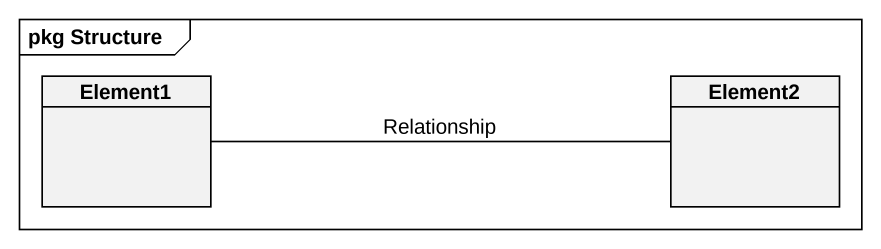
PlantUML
@startuml
mainframe pkg Structure
hide circle
hide empty members
class Element1
class Element2
Element2 -left- Element1 : Relationship
@enduml
